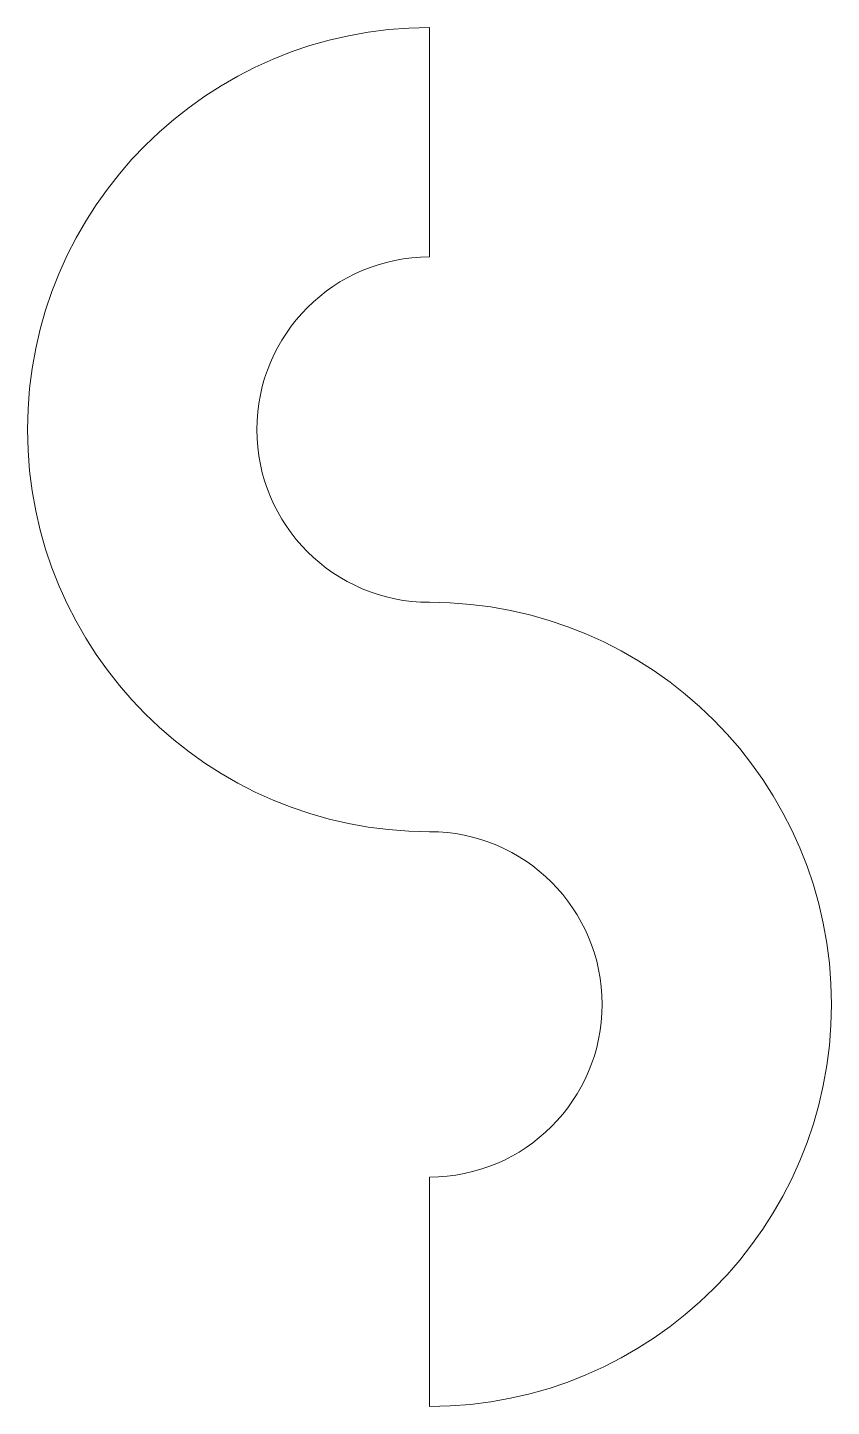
# Model space of a CAD drawing. Extents: x 0 to 21.2, y 0 to 36.4.
import ezdxf

# ---------------------------------------------------------------- set-up
doc = ezdxf.new("R2010")
doc.units = 0
doc.layers.get('0').update_dxf_attribs({"linetype": 'CONTINUOUS', "lineweight": 5, "true_color": 0xffffff})

msp = doc.modelspace()

# ---------------------------------------------------------------- linework, layer by layer
for p, q in [((10.601, 36.355), (10.601, 30.307)), ((10.601, 6.048), (10.601, 0))]:
    msp.add_line(p, q)
for centre, radius, start, end in [((10.601, 25.754), 10.601, 90, 270), ((10.601, 25.754), 4.553, 90, 270), ((10.601, 10.601), 10.601, 270, 90), ((10.601, 10.601), 4.553, 270, 90)]:
    msp.add_arc(centre, radius, start, end)

doc.saveas('drawing.dxf')
